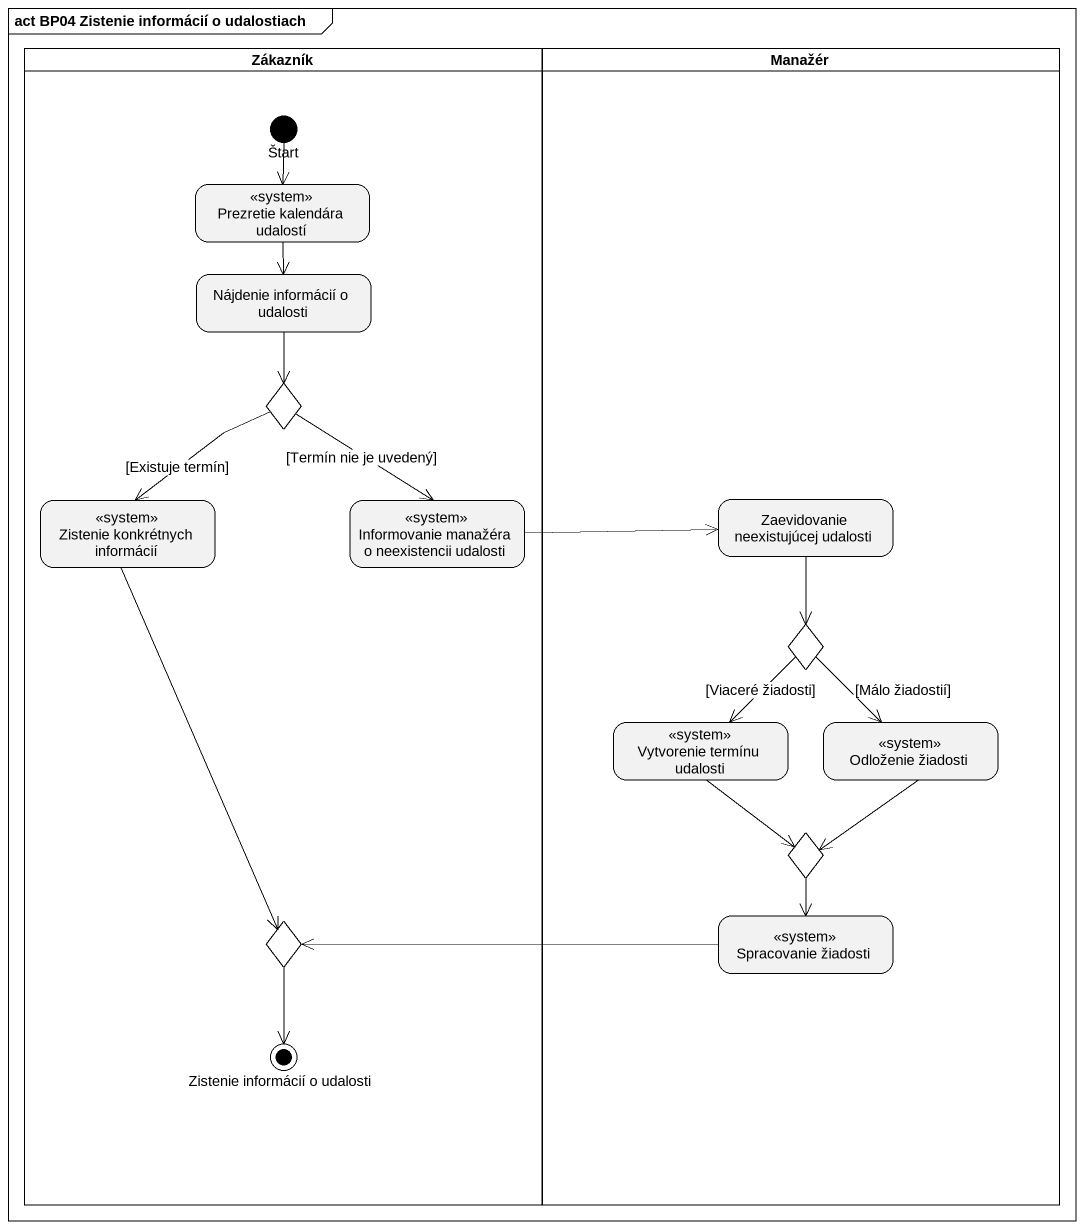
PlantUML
@startuml
mainframe act BP04 Zistenie informácií o udalostiach
hide empty description
state Zákazník <<partition>> {
  state Štart <<start>>
  state "Prezretie kalendára udalostí" as Prezretie_kalendára_udalostí <<system>>
  state "Nájdenie informácií o udalosti" as Nájdenie_informácií_o
  state choice1 <<choice>>
  state "Zistenie konkrétnych informácií" as Zistenie_konkrétnych <<system>>
  state "Informovanie manažéra o neexistencii udalosti" as Informovanie_manažéra_o <<system>>
  state choice4 <<choice>>
  state "Zistenie informácií o udalosti" as Zistenie_informácií_o <<end>>
}
state Manažér <<partition>> {
  state "Zaevidovanie neexistujúcej udalosti" as Zaevidovanie_neexistujúcej
  state choice2 <<choice>>
  state "Vytvorenie termínu udalosti" as Vytvorenie_termínu_udalosti <<system>>
  state "Odloženie žiadosti" as Odloženie_žiadosti <<system>>
  state choice3 <<choice>>
  state "Spracovanie žiadosti" as Spracovanie_žiadosti <<system>>
}
Štart --> Prezretie_kalendára_udalostí
Prezretie_kalendára_udalostí --> Nájdenie_informácií_o
Nájdenie_informácií_o --> choice1
choice1 --> Zistenie_konkrétnych : [Existuje termín]
choice1 --> Informovanie_manažéra_o : [Termín nie je uvedený]
Zistenie_konkrétnych --> choice4
Informovanie_manažéra_o -right-> Zaevidovanie_neexistujúcej
Zaevidovanie_neexistujúcej --> choice2
choice2 --> Vytvorenie_termínu_udalosti : [Viaceré žiadosti]
choice2 --> Odloženie_žiadosti : [Málo žiadostií]
Vytvorenie_termínu_udalosti --> choice3
Odloženie_žiadosti --> choice3
choice3 --> Spracovanie_žiadosti
choice4 --> Zistenie_informácií_o
Spracovanie_žiadosti -left-> choice4
@enduml
